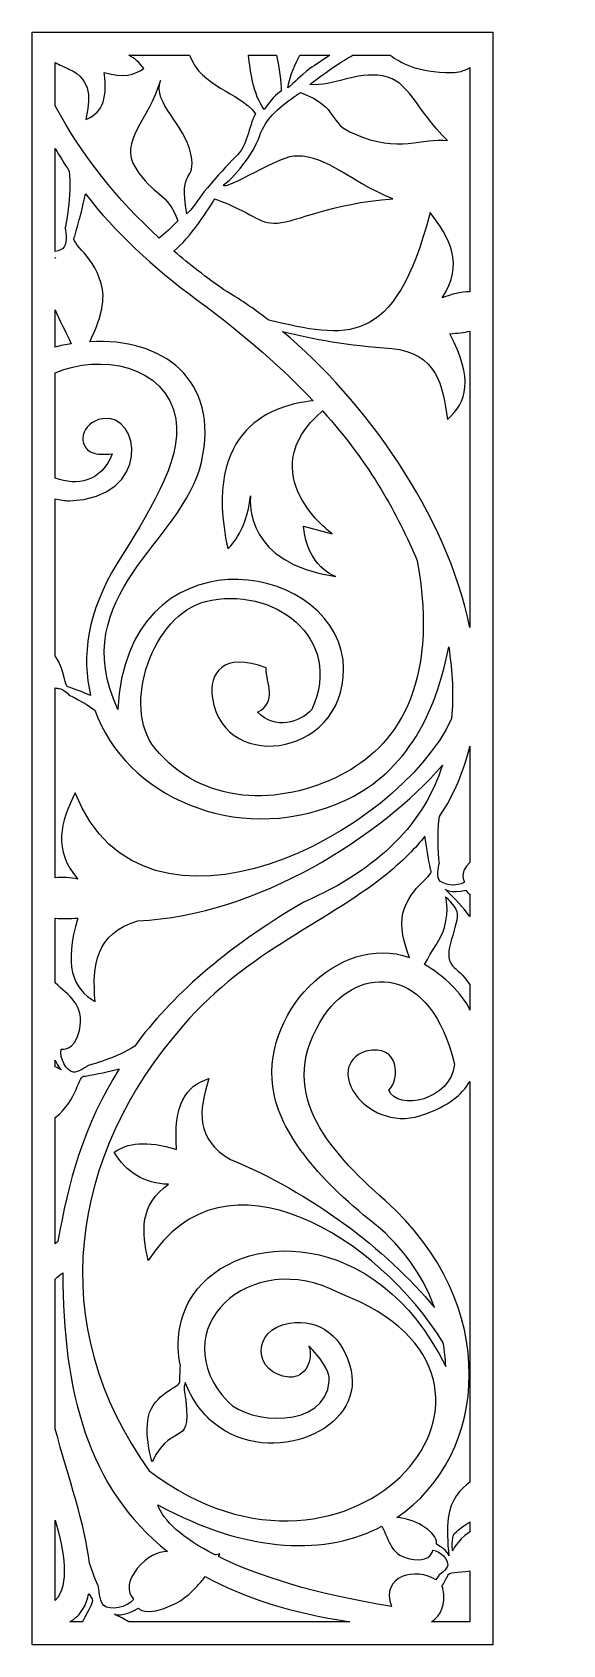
# Model space of a CAD drawing. Header units: centimetres. Extents: x 15.5 to 21.4, y -9 to 9.
import ezdxf

# ---------------------------------------------------------------- set-up
doc = ezdxf.new("R2010")
doc.units = ezdxf.units.CM
doc.header["$MEASUREMENT"] = 0
doc.layers.add('layer 1', color=7, linetype='Continuous')

msp = doc.modelspace()

# ---------------------------------------------------------------- linework, layer by layer
at = {"layer": 'layer 1', "color": 250}
for points, knots in [([(20.61318, 9.00077), (20.61318, 9.00077), (15.47004, 9.00077), (15.47004, 9.00077), (15.47004, 9.00077), (15.47004, 9.00077), (15.47004, -9.00021), (15.47004, -9.00021), (15.47004, -9.00021), (15.47004, -9.00021), (20.61318, -9.00021), (20.61318, -9.00021), (20.61318, -9.00021), (20.61318, -9.00021), (20.61318, 9.00077), (20.61318, 9.00077)], [0, 0, 0, 0, 0.2, 0.2, 0.2, 0.2, 0.4, 0.4, 0.4, 0.4, 0.6, 0.6, 0.6, 0.6, 1, 1, 1, 1]), ([(17.22581, 8.74362), (17.22581, 8.74362), (16.54824, 8.74362), (16.54824, 8.74362), (16.54824, 8.74362), (16.61311, 8.71012), (16.66919, 8.66019), (16.7148, 8.59589), (16.7148, 8.59589), (16.60983, 8.52378), (16.4909, 8.48816), (16.27227, 8.5533), (16.27227, 8.5533), (16.32027, 8.21684), (16.22714, 8.09086), (16.06652, 8.02646), (16.06652, 8.02646), (16.11555, 8.24523), (16.14626, 8.46665), (15.87915, 8.59039), (15.87915, 8.59039), (15.82641, 8.61411), (15.77581, 8.63777), (15.72719, 8.66139), (15.72719, 8.66139), (15.72719, 8.66139), (15.72719, 8.17953), (15.72719, 8.17953), (15.72719, 8.17953), (16.02872, 7.61801), (16.4142, 7.13616), (16.88789, 6.70284), (16.88789, 6.70284), (16.95487, 6.75768), (17.0241, 6.82384), (17.09369, 6.89565), (17.09369, 6.89565), (16.98574, 7.215), (16.81614, 7.17342), (16.62468, 7.48341), (16.62468, 7.48341), (16.43293, 7.79416), (16.76626, 8.00404), (16.90088, 8.46356), (16.90088, 8.46356), (16.80974, 8.20555), (17.17623, 7.97821), (17.24124, 7.64067), (17.24124, 7.64067), (17.30598, 7.30351), (17.0958, 7.5196), (17.19731, 6.97429), (17.19731, 6.97429), (17.30991, 7.09051), (17.32031, 7.14324), (17.42637, 7.26573), (17.42637, 7.26573), (17.53909, 7.3958), (17.64557, 7.51871), (17.73245, 7.60192), (17.73245, 7.60192), (17.89009, 7.7523), (17.87631, 7.93502), (17.96257, 8.09165), (17.96257, 8.09165), (17.7658, 8.34609), (17.36192, 8.3844), (17.22581, 8.74362)], [0, 0, 0, 0, 0.05555556, 0.05555556, 0.05555556, 0.05555556, 0.11111111, 0.11111111, 0.11111111, 0.11111111, 0.16666667, 0.16666667, 0.16666667, 0.16666667, 0.22222222, 0.22222222, 0.22222222, 0.22222222, 0.27777778, 0.27777778, 0.27777778, 0.27777778, 0.33333333, 0.33333333, 0.33333333, 0.33333333, 0.38888889, 0.38888889, 0.38888889, 0.38888889, 0.44444444, 0.44444444, 0.44444444, 0.44444444, 0.5, 0.5, 0.5, 0.5, 0.55555556, 0.55555556, 0.55555556, 0.55555556, 0.61111111, 0.61111111, 0.61111111, 0.61111111, 0.66666667, 0.66666667, 0.66666667, 0.66666667, 0.72222222, 0.72222222, 0.72222222, 0.72222222, 0.77777778, 0.77777778, 0.77777778, 0.77777778, 0.83333333, 0.83333333, 0.83333333, 0.83333333, 0.88888889, 0.88888889, 0.88888889, 0.88888889, 1, 1, 1, 1]), ([(19.4645, 8.74362), (19.4645, 8.74362), (19.04655, 8.74362), (19.04655, 8.74362), (19.04655, 8.74362), (18.93334, 8.68237), (18.78207, 8.57978), (18.56827, 8.41878), (18.56827, 8.41878), (18.83308, 8.38925), (19.08033, 8.56754), (19.38329, 8.51257), (19.38329, 8.51257), (19.68661, 8.45759), (19.74355, 8.15016), (20.10656, 7.7907), (20.10656, 7.7907), (19.83124, 7.83085), (19.55842, 7.64072), (19.0684, 7.86724), (19.0684, 7.86724), (18.75174, 7.98557), (18.9197, 8.15355), (18.46564, 8.32886), (18.46564, 8.32886), (18.28232, 8.20633), (18.10018, 8.07532), (18.01926, 7.87377), (18.01926, 7.87377), (17.96498, 7.68887), (17.7625, 7.41283), (17.60612, 7.29565), (17.60612, 7.29565), (17.60136, 7.21454), (18.26524, 7.64344), (18.42406, 7.61874), (18.42406, 7.61874), (18.77521, 7.62025), (19.00539, 7.33732), (19.49624, 7.14028), (19.49624, 7.14028), (18.78879, 7.09089), (18.43537, 6.88607), (18.20667, 6.87067), (18.20667, 6.87067), (17.98615, 6.85588), (17.94172, 6.98583), (17.50697, 7.14128), (17.50697, 7.14128), (17.45388, 7.04453), (17.22602, 6.69805), (17.05205, 6.55757), (17.05205, 6.55757), (17.22701, 6.40774), (17.41309, 6.26356), (17.61053, 6.12364), (17.61053, 6.12364), (17.77313, 6.03114), (17.94096, 5.91753), (18.10987, 5.78609), (18.10987, 5.78609), (18.97476, 5.5871), (19.51132, 5.45423), (19.9125, 6.98732), (19.9125, 6.98732), (20.13417, 6.70662), (20.2929, 6.41318), (20.04734, 6.03442), (20.04734, 6.03442), (20.15114, 6.07908), (20.25473, 6.10149), (20.35602, 6.10292), (20.35602, 6.10292), (20.35602, 6.10292), (20.35602, 8.60554), (20.35602, 8.60554), (20.35602, 8.60554), (20.28879, 8.57002), (20.22426, 8.54822), (20.16038, 8.55118), (20.16038, 8.55118), (19.7448, 8.55245), (19.58235, 8.66454), (19.4645, 8.74362)], [0, 0, 0, 0, 0.04545455, 0.04545455, 0.04545455, 0.04545455, 0.09090909, 0.09090909, 0.09090909, 0.09090909, 0.13636364, 0.13636364, 0.13636364, 0.13636364, 0.18181818, 0.18181818, 0.18181818, 0.18181818, 0.22727273, 0.22727273, 0.22727273, 0.22727273, 0.27272727, 0.27272727, 0.27272727, 0.27272727, 0.31818182, 0.31818182, 0.31818182, 0.31818182, 0.36363636, 0.36363636, 0.36363636, 0.36363636, 0.40909091, 0.40909091, 0.40909091, 0.40909091, 0.45454545, 0.45454545, 0.45454545, 0.45454545, 0.5, 0.5, 0.5, 0.5, 0.54545455, 0.54545455, 0.54545455, 0.54545455, 0.59090909, 0.59090909, 0.59090909, 0.59090909, 0.63636364, 0.63636364, 0.63636364, 0.63636364, 0.68181818, 0.68181818, 0.68181818, 0.68181818, 0.72727273, 0.72727273, 0.72727273, 0.72727273, 0.77272727, 0.77272727, 0.77272727, 0.77272727, 0.81818182, 0.81818182, 0.81818182, 0.81818182, 0.86363636, 0.86363636, 0.86363636, 0.86363636, 0.90909091, 0.90909091, 0.90909091, 0.90909091, 1, 1, 1, 1]), ([(18.19725, 8.74362), (18.19725, 8.74362), (17.88466, 8.74362), (17.88466, 8.74362), (17.88466, 8.74362), (17.9045, 8.55413), (17.93671, 8.30675), (18.05825, 8.13971), (18.05825, 8.13971), (18.13801, 8.25008), (18.1975, 8.31678), (18.24826, 8.34163), (18.24826, 8.34163), (18.2489, 8.45186), (18.22556, 8.59452), (18.19725, 8.74362)], [0, 0, 0, 0, 0.2, 0.2, 0.2, 0.2, 0.4, 0.4, 0.4, 0.4, 0.6, 0.6, 0.6, 0.6, 1, 1, 1, 1]), ([(18.79188, 8.74362), (18.79188, 8.74362), (18.45783, 8.74362), (18.45783, 8.74362), (18.45783, 8.74362), (18.40353, 8.6507), (18.35558, 8.53403), (18.32306, 8.38141), (18.32306, 8.38141), (18.40424, 8.44096), (18.46393, 8.5129), (18.56472, 8.59228), (18.56472, 8.59228), (18.63177, 8.63674), (18.71062, 8.69019), (18.79188, 8.74362)], [0, 0, 0, 0, 0.2, 0.2, 0.2, 0.2, 0.4, 0.4, 0.4, 0.4, 0.6, 0.6, 0.6, 0.6, 1, 1, 1, 1]), ([(15.72719, 7.70424), (15.72719, 7.70424), (15.72719, 6.55388), (15.72719, 6.55388), (15.72719, 6.55388), (15.77111, 6.56257), (15.80807, 6.5802), (15.82729, 6.60508), (15.82729, 6.60508), (15.86678, 6.65623), (15.83811, 6.81661), (15.83811, 6.81661), (15.83811, 6.81661), (15.83811, 6.81661), (15.91278, 7.18652), (15.88302, 7.45065), (15.88302, 7.45065), (15.82813, 7.53336), (15.7762, 7.61785), (15.72719, 7.70424)], [0, 0, 0, 0, 0.16666667, 0.16666667, 0.16666667, 0.16666667, 0.33333333, 0.33333333, 0.33333333, 0.33333333, 0.5, 0.5, 0.5, 0.5, 0.66666667, 0.66666667, 0.66666667, 0.66666667, 1, 1, 1, 1]), ([(16.1121, 5.54637), (16.92048, 5.59472), (17.57128, 5.12688), (17.35845, 4.20014), (17.35845, 4.20014), (17.15139, 3.29855), (15.83403, 2.72774), (16.42615, 1.44033), (16.42615, 1.44033), (16.52084, 3.42357), (18.77981, 3.1379), (18.94085, 1.99332), (18.94085, 1.99332), (19.03872, 0.92009), (17.61332, 0.69893), (17.48051, 1.56626), (17.48051, 1.56626), (17.43721, 1.84905), (17.60378, 2.08794), (18.08103, 1.90599), (18.08103, 1.90599), (18.08103, 1.73153), (18.20795, 1.52752), (17.98649, 1.41106), (17.98649, 1.41106), (18.17716, 1.20742), (18.46397, 1.29476), (18.59089, 1.44033), (18.59089, 1.44033), (18.95973, 2.24874), (18.14979, 2.83039), (17.4059, 2.64609), (17.4059, 2.64609), (16.8197, 2.50083), (16.45784, 1.47967), (16.84001, 1.00925), (16.84001, 1.00925), (17.36511, 0.36285), (18.23562, 0.35936), (18.91817, 0.71038), (18.91817, 0.71038), (19.5162, 1.01796), (20.0206, 1.68044), (19.76882, 3.09939), (19.76882, 3.09939), (19.54322, 3.62326), (19.26065, 4.16448), (18.7096, 4.77493), (18.7096, 4.77493), (17.8943, 4.07211), (18.82002, 3.40088), (18.82002, 3.40088), (18.82002, 3.40088), (18.82002, 3.40088), (18.49946, 3.48614), (18.49946, 3.48614), (18.49946, 3.48614), (18.53348, 3.03157), (18.85765, 2.9242), (18.85765, 2.9242), (18.85765, 2.9242), (17.85165, 3.07579), (17.89733, 3.73998), (17.90736, 3.82444), (17.90736, 3.82444), (17.85992, 3.40533), (17.65355, 3.23422), (17.65355, 3.23422), (17.65355, 3.23422), (17.35788, 4.59375), (18.17575, 4.84496), (18.60789, 4.88515), (18.60789, 4.88515), (18.27758, 5.23527), (17.85734, 5.60855), (17.30871, 6.01439), (17.30871, 6.01439), (16.81223, 6.38176), (16.3953, 6.76671), (16.06375, 7.19803), (16.06375, 7.19803), (16.03542, 7.05709), (15.9916, 6.88284), (15.94443, 6.7258), (15.94443, 6.7258), (15.87853, 6.64048), (16.18584, 6.50635), (16.2533, 6.12952), (16.2533, 6.12952), (16.28525, 5.9507), (16.19781, 5.71925), (16.1121, 5.54637)], [0, 0, 0, 0, 0.04166667, 0.04166667, 0.04166667, 0.04166667, 0.08333333, 0.08333333, 0.08333333, 0.08333333, 0.125, 0.125, 0.125, 0.125, 0.16666667, 0.16666667, 0.16666667, 0.16666667, 0.20833333, 0.20833333, 0.20833333, 0.20833333, 0.25, 0.25, 0.25, 0.25, 0.29166667, 0.29166667, 0.29166667, 0.29166667, 0.33333333, 0.33333333, 0.33333333, 0.33333333, 0.375, 0.375, 0.375, 0.375, 0.41666667, 0.41666667, 0.41666667, 0.41666667, 0.45833333, 0.45833333, 0.45833333, 0.45833333, 0.5, 0.5, 0.5, 0.5, 0.54166667, 0.54166667, 0.54166667, 0.54166667, 0.58333333, 0.58333333, 0.58333333, 0.58333333, 0.625, 0.625, 0.625, 0.625, 0.66666667, 0.66666667, 0.66666667, 0.66666667, 0.70833333, 0.70833333, 0.70833333, 0.70833333, 0.75, 0.75, 0.75, 0.75, 0.79166667, 0.79166667, 0.79166667, 0.79166667, 0.83333333, 0.83333333, 0.83333333, 0.83333333, 0.875, 0.875, 0.875, 0.875, 0.91666667, 0.91666667, 0.91666667, 0.91666667, 1, 1, 1, 1]), ([(15.72719, 6.48134), (15.72719, 6.48134), (15.72719, 6.47941), (15.72719, 6.47941), (15.72719, 6.47941), (15.72719, 6.47941), (15.73508, 6.48567), (15.73508, 6.48567), (15.73508, 6.48567), (15.73508, 6.48567), (15.73255, 6.48389), (15.72719, 6.48134)], [0, 0, 0, 0, 0.25, 0.25, 0.25, 0.25, 0.5, 0.5, 0.5, 0.5, 1, 1, 1, 1]), ([(15.72719, 5.90112), (15.72719, 5.90112), (15.72719, 5.48653), (15.72719, 5.48653), (15.72719, 5.48653), (15.78614, 5.50125), (15.84484, 5.51333), (15.90307, 5.52291), (15.90307, 5.52291), (15.84456, 5.66292), (15.76852, 5.78935), (15.72719, 5.90112)], [0, 0, 0, 0, 0.25, 0.25, 0.25, 0.25, 0.5, 0.5, 0.5, 0.5, 1, 1, 1, 1]), ([(20.35602, 2.3553), (20.35602, 2.3553), (20.35602, 5.66392), (20.35602, 5.66392), (20.35602, 5.66392), (20.29029, 5.64978), (20.21593, 5.64007), (20.13109, 5.63538), (20.13109, 5.63538), (20.40017, 5.12659), (20.32383, 4.87252), (20.10468, 4.67794), (20.10468, 4.67794), (20.05759, 5.05469), (19.97984, 5.42516), (19.48327, 5.46951), (19.48327, 5.46951), (18.99989, 5.50721), (18.59978, 5.57244), (18.26402, 5.66136), (18.26402, 5.66136), (19.18237, 4.89119), (20.09686, 3.62292), (20.35602, 2.3553)], [0, 0, 0, 0, 0.14285714, 0.14285714, 0.14285714, 0.14285714, 0.28571429, 0.28571429, 0.28571429, 0.28571429, 0.42857143, 0.42857143, 0.42857143, 0.42857143, 0.57142857, 0.57142857, 0.57142857, 0.57142857, 0.71428571, 0.71428571, 0.71428571, 0.71428571, 1, 1, 1, 1]), ([(15.72719, 5.19792), (15.72719, 5.19792), (15.72719, 4.02383), (15.72719, 4.02383), (15.72719, 4.02383), (15.96682, 3.93368), (16.24323, 3.97937), (16.36292, 4.29301), (16.36292, 4.29301), (16.26436, 4.28483), (16.19286, 4.28877), (16.14464, 4.30597), (16.14464, 4.30597), (15.96875, 4.36867), (16.00446, 4.64548), (16.25533, 4.68649), (16.25533, 4.68649), (16.68308, 4.75647), (16.81469, 3.80781), (15.88544, 3.76876), (15.88544, 3.76876), (15.83054, 3.77236), (15.77775, 3.78033), (15.72719, 3.79214), (15.72719, 3.79214), (15.72719, 3.79214), (15.72719, 2.03772), (15.72719, 2.03772), (15.72719, 2.03772), (15.84978, 1.86656), (15.81635, 1.6884), (15.88151, 1.69011), (15.88151, 1.69011), (15.96161, 1.6618), (16.04649, 1.62832), (16.12131, 1.59591), (16.12131, 1.59591), (16.01709, 2.03017), (16.0879, 2.53567), (16.41356, 3.06496), (16.41356, 3.06496), (16.7404, 3.59597), (17.15374, 4.21455), (17.07247, 4.68119), (17.07247, 4.68119), (16.966, 5.29193), (16.21907, 5.41478), (15.72719, 5.19792)], [0, 0, 0, 0, 0.07692308, 0.07692308, 0.07692308, 0.07692308, 0.15384615, 0.15384615, 0.15384615, 0.15384615, 0.23076923, 0.23076923, 0.23076923, 0.23076923, 0.30769231, 0.30769231, 0.30769231, 0.30769231, 0.38461538, 0.38461538, 0.38461538, 0.38461538, 0.46153846, 0.46153846, 0.46153846, 0.46153846, 0.53846154, 0.53846154, 0.53846154, 0.53846154, 0.61538462, 0.61538462, 0.61538462, 0.61538462, 0.69230769, 0.69230769, 0.69230769, 0.69230769, 0.76923077, 0.76923077, 0.76923077, 0.76923077, 0.84615385, 0.84615385, 0.84615385, 0.84615385, 1, 1, 1, 1]), ([(15.72719, 1.68211), (15.72719, 1.68211), (15.72719, -0.43844), (15.72719, -0.43844), (15.72719, -0.43844), (15.80791, -0.42985), (15.89248, -0.43404), (15.98006, -0.45186), (15.98006, -0.45186), (15.69377, -0.13169), (15.78938, 0.18855), (15.94866, 0.50864), (15.94866, 0.50864), (16.72185, -1.4181), (19.55588, 0.04285), (20.15188, 1.33967), (20.15188, 1.33967), (20.17399, 1.59208), (20.1616, 1.85888), (20.11886, 2.13881), (20.11886, 2.13881), (19.94797, 1.23934), (19.53243, 0.65504), (18.87277, 0.38612), (18.87277, 0.38612), (17.73965, -0.07566), (16.51008, 0.4717), (16.16878, 1.43468), (16.16878, 1.43468), (16.04126, 1.52609), (15.88856, 1.59661), (15.88856, 1.59661), (15.88856, 1.59661), (15.88856, 1.59661), (15.8131, 1.67563), (15.76976, 1.67451), (15.76976, 1.67451), (15.75501, 1.67706), (15.74096, 1.6796), (15.72719, 1.68211)], [0, 0, 0, 0, 0.09090909, 0.09090909, 0.09090909, 0.09090909, 0.18181818, 0.18181818, 0.18181818, 0.18181818, 0.27272727, 0.27272727, 0.27272727, 0.27272727, 0.36363636, 0.36363636, 0.36363636, 0.36363636, 0.45454545, 0.45454545, 0.45454545, 0.45454545, 0.54545455, 0.54545455, 0.54545455, 0.54545455, 0.63636364, 0.63636364, 0.63636364, 0.63636364, 0.72727273, 0.72727273, 0.72727273, 0.72727273, 0.81818182, 0.81818182, 0.81818182, 0.81818182, 1, 1, 1, 1]), ([(20.35602, -0.26621), (20.35602, -0.26621), (20.35602, 1.03136), (20.35602, 1.03136), (20.35602, 1.03136), (20.29116, 0.75874), (20.18113, 0.49512), (20.01794, 0.24642), (20.01794, 0.24642), (19.98062, 0.024), (20.01486, -0.27467), (20.01486, -0.27467), (20.01486, -0.27467), (20.01486, -0.27467), (19.97854, -0.41011), (20.00868, -0.45688), (20.00868, -0.45688), (20.04889, -0.51925), (20.20758, -0.54482), (20.2963, -0.48598), (20.2963, -0.48598), (20.2963, -0.48598), (20.22796, -0.38381), (20.35602, -0.26621)], [0, 0, 0, 0, 0.14285714, 0.14285714, 0.14285714, 0.14285714, 0.28571429, 0.28571429, 0.28571429, 0.28571429, 0.42857143, 0.42857143, 0.42857143, 0.42857143, 0.57142857, 0.57142857, 0.57142857, 0.57142857, 0.71428571, 0.71428571, 0.71428571, 0.71428571, 1, 1, 1, 1]), ([(15.72719, -0.88972), (15.72719, -0.88972), (15.72719, -1.61235), (15.72719, -1.61235), (15.72719, -1.61235), (15.87059, -1.75128), (16.06027, -1.84353), (15.996, -2.14456), (15.996, -2.14456), (15.945, -2.3835), (15.79313, -2.35045), (15.79313, -2.35045), (15.79313, -2.35045), (15.77091, -2.45455), (15.85287, -2.59283), (15.92566, -2.60737), (15.92566, -2.60737), (15.9802, -2.61826), (16.0929, -2.53483), (16.0929, -2.53483), (16.0929, -2.53483), (16.0929, -2.53483), (16.42314, -2.44655), (16.61365, -2.31729), (16.61365, -2.31729), (17.01709, -1.76942), (17.60837, -1.23326), (18.49529, -0.71372), (18.49529, -0.71372), (19.35719, -0.33761), (19.84539, 0.1819), (20.04897, 0.81758), (20.04897, 0.81758), (19.37366, 0.03634), (17.99131, -0.86073), (16.64919, -0.91752), (16.64919, -0.91752), (16.17179, -1.06308), (16.13934, -1.41244), (16.17179, -1.81986), (16.17179, -1.81986), (15.91683, -1.67437), (15.82122, -1.41244), (15.98006, -0.88847), (15.98006, -0.88847), (15.88651, -0.89558), (15.80257, -0.8957), (15.72719, -0.88972)], [0, 0, 0, 0, 0.07692308, 0.07692308, 0.07692308, 0.07692308, 0.15384615, 0.15384615, 0.15384615, 0.15384615, 0.23076923, 0.23076923, 0.23076923, 0.23076923, 0.30769231, 0.30769231, 0.30769231, 0.30769231, 0.38461538, 0.38461538, 0.38461538, 0.38461538, 0.46153846, 0.46153846, 0.46153846, 0.46153846, 0.53846154, 0.53846154, 0.53846154, 0.53846154, 0.61538462, 0.61538462, 0.61538462, 0.61538462, 0.69230769, 0.69230769, 0.69230769, 0.69230769, 0.76923077, 0.76923077, 0.76923077, 0.76923077, 0.84615385, 0.84615385, 0.84615385, 0.84615385, 1, 1, 1, 1]), ([(19.96049, -5.23672), (19.4163, -4.57574), (18.56487, -3.94389), (17.68234, -3.58214), (17.68234, -3.58214), (17.28652, -3.35439), (17.32928, -3.03622), (17.4418, -2.67959), (17.4418, -2.67959), (17.18461, -2.75699), (17.04561, -2.97094), (17.07973, -3.47073), (17.07973, -3.47073), (16.74517, -3.36649), (16.5289, -3.3985), (16.38528, -3.50234), (16.38528, -3.50234), (16.51396, -3.72321), (16.72293, -3.85323), (16.99014, -3.86005), (16.99014, -3.86005), (16.66918, -4.08679), (16.68873, -4.39195), (16.76507, -4.71007), (16.76507, -4.71007), (17.62216, -3.36522), (19.34199, -4.46664), (20.0588, -5.62886), (20.0588, -5.62886), (20.07282, -5.7175), (20.08198, -5.80627), (20.08747, -5.89505), (20.08747, -5.89505), (19.30718, -4.31295), (17.76496, -4.36291), (17.26489, -5.09513), (17.26489, -5.09513), (17.10668, -5.32677), (17.06874, -5.61666), (17.12433, -5.88695), (17.12433, -5.88695), (17.12083, -5.9419), (17.11837, -5.99848), (17.1173, -6.05257), (17.1173, -6.05257), (17.14183, -6.1206), (16.91808, -6.14305), (16.79754, -6.36973), (16.79754, -6.36973), (16.69313, -6.56627), (16.807, -6.95685), (16.807, -6.95685), (16.807, -6.95685), (17.05959, -6.45659), (17.27409, -6.86716), (17.16726, -6.15373), (17.16726, -6.15373), (17.16021, -6.13417), (17.16837, -6.1018), (17.17874, -6.0734), (17.17874, -6.0734), (17.24726, -6.25277), (17.35829, -6.41365), (17.50287, -6.52955), (17.50287, -6.52955), (18.13804, -7.0388), (19.17535, -6.59627), (19.02864, -5.9388), (19.02864, -5.9388), (18.94448, -5.56139), (18.68497, -5.35829), (18.34123, -5.41122), (18.34123, -5.41122), (17.90363, -5.47861), (17.94154, -5.98474), (18.33872, -6.01135), (18.33872, -6.01135), (18.53258, -6.0244), (18.60575, -5.81188), (18.55897, -5.66207), (18.55897, -5.66207), (18.67026, -5.79308), (18.79627, -5.92326), (18.78558, -6.05882), (18.78558, -6.05882), (18.74297, -6.59589), (17.88725, -6.53388), (17.65563, -6.2899), (17.65563, -6.2899), (16.90772, -5.50203), (17.88725, -4.53283), (18.90954, -5.08005), (18.90954, -5.08005), (21.39232, -6.02364), (19.05934, -8.79126), (16.77664, -7.0595), (16.77664, -7.0595), (15.59818, -5.4294), (15.88544, -3.53722), (17.15799, -2.08188), (17.15799, -2.08188), (17.87641, -1.24882), (18.80871, -0.9188), (19.47284, -0.36019), (19.47284, -0.36019), (19.61847, -0.23771), (19.74485, -0.10885), (19.8545, 0.02505), (19.8545, 0.02505), (19.86902, -0.08921), (19.89143, -0.22265), (19.91705, -0.34477), (19.91705, -0.34477), (19.96732, -0.42277), (19.69398, -0.51534), (19.60859, -0.83357), (19.60859, -0.83357), (19.56961, -0.97908), (19.6221, -1.1746), (19.68044, -1.32689), (19.68044, -1.32689), (18.89507, -1.04715), (17.98759, -1.96407), (18.16981, -2.85246), (18.16981, -2.85246), (18.26428, -3.31319), (18.66852, -3.82023), (19.3551, -4.35237), (19.3551, -4.35237), (19.66859, -4.63923), (19.85382, -4.93593), (19.96049, -5.23672)], [0, 0, 0, 0, 0.02941176, 0.02941176, 0.02941176, 0.02941176, 0.05882353, 0.05882353, 0.05882353, 0.05882353, 0.08823529, 0.08823529, 0.08823529, 0.08823529, 0.11764706, 0.11764706, 0.11764706, 0.11764706, 0.14705882, 0.14705882, 0.14705882, 0.14705882, 0.17647059, 0.17647059, 0.17647059, 0.17647059, 0.20588235, 0.20588235, 0.20588235, 0.20588235, 0.23529412, 0.23529412, 0.23529412, 0.23529412, 0.26470588, 0.26470588, 0.26470588, 0.26470588, 0.29411765, 0.29411765, 0.29411765, 0.29411765, 0.32352941, 0.32352941, 0.32352941, 0.32352941, 0.35294118, 0.35294118, 0.35294118, 0.35294118, 0.38235294, 0.38235294, 0.38235294, 0.38235294, 0.41176471, 0.41176471, 0.41176471, 0.41176471, 0.44117647, 0.44117647, 0.44117647, 0.44117647, 0.47058824, 0.47058824, 0.47058824, 0.47058824, 0.5, 0.5, 0.5, 0.5, 0.52941176, 0.52941176, 0.52941176, 0.52941176, 0.55882353, 0.55882353, 0.55882353, 0.55882353, 0.58823529, 0.58823529, 0.58823529, 0.58823529, 0.61764706, 0.61764706, 0.61764706, 0.61764706, 0.64705882, 0.64705882, 0.64705882, 0.64705882, 0.67647059, 0.67647059, 0.67647059, 0.67647059, 0.70588235, 0.70588235, 0.70588235, 0.70588235, 0.73529412, 0.73529412, 0.73529412, 0.73529412, 0.76470588, 0.76470588, 0.76470588, 0.76470588, 0.79411765, 0.79411765, 0.79411765, 0.79411765, 0.82352941, 0.82352941, 0.82352941, 0.82352941, 0.85294118, 0.85294118, 0.85294118, 0.85294118, 0.88235294, 0.88235294, 0.88235294, 0.88235294, 0.91176471, 0.91176471, 0.91176471, 0.91176471, 0.94117647, 0.94117647, 0.94117647, 0.94117647, 1, 1, 1, 1]), ([(20.35602, -1.91619), (20.35602, -1.91619), (20.35602, -1.63192), (20.35602, -1.63192), (20.35602, -1.63192), (20.22479, -1.44536), (20.20002, -1.4824), (20.14203, -1.39246), (20.14203, -1.39246), (20.0478, -1.24627), (20.27532, -0.90888), (20.19744, -0.78805), (20.19744, -0.78805), (20.13714, -0.69452), (20.08462, -0.65133), (20.08462, -0.65133), (20.08462, -0.65133), (20.08462, -0.65133), (20.12806, -0.78126), (20.0709, -0.9945), (20.0709, -0.9945), (20.03907, -1.11291), (19.9286, -1.24816), (19.85039, -1.40749), (19.85039, -1.40749), (20.03959, -1.51841), (20.2164, -1.6697), (20.3419, -1.87817), (20.3419, -1.87817), (20.34679, -1.89094), (20.35146, -1.90358), (20.35602, -1.91619)], [0, 0, 0, 0, 0.11111111, 0.11111111, 0.11111111, 0.11111111, 0.22222222, 0.22222222, 0.22222222, 0.22222222, 0.33333333, 0.33333333, 0.33333333, 0.33333333, 0.44444444, 0.44444444, 0.44444444, 0.44444444, 0.55555556, 0.55555556, 0.55555556, 0.55555556, 0.66666667, 0.66666667, 0.66666667, 0.66666667, 0.77777778, 0.77777778, 0.77777778, 0.77777778, 1, 1, 1, 1]), ([(20.35602, -0.86951), (20.35602, -0.86951), (20.35602, -0.62288), (20.35602, -0.62288), (20.35602, -0.62288), (20.31866, -0.60182), (20.3125, -0.5782), (20.3125, -0.5782), (20.3125, -0.5782), (20.13993, -0.61745), (20.07903, -0.56602), (20.07903, -0.56602), (20.07903, -0.56602), (20.18204, -0.66294), (20.28095, -0.7707), (20.35602, -0.86951)], [0, 0, 0, 0, 0.2, 0.2, 0.2, 0.2, 0.4, 0.4, 0.4, 0.4, 0.6, 0.6, 0.6, 0.6, 1, 1, 1, 1]), ([(20.35602, -7.18632), (20.35602, -7.18632), (20.35602, -2.71158), (20.35602, -2.71158), (20.35602, -2.71158), (20.26519, -2.86574), (20.10364, -2.98652), (19.86442, -3.07163), (19.86442, -3.07163), (19.22766, -3.33357), (18.68649, -2.54768), (19.19581, -2.37293), (19.19581, -2.37293), (19.57716, -2.2856), (19.57716, -2.69317), (19.45017, -2.8097), (19.45017, -2.8097), (19.54523, -3.04237), (20.1507, -2.926), (20.18202, -2.51857), (20.18202, -2.51857), (19.92584, -1.40386), (19.11726, -1.40234), (18.72978, -1.97747), (18.72978, -1.97747), (18.17027, -2.80788), (18.75578, -3.46049), (19.41083, -4.0426), (19.41083, -4.0426), (20.70899, -5.19627), (20.5704, -6.88502), (19.54078, -7.57875), (19.54078, -7.57875), (19.63486, -7.59054), (19.73896, -7.61611), (19.82077, -7.66911), (19.82077, -7.66911), (20.01913, -7.79775), (19.98152, -7.87756), (19.98152, -7.87756), (19.98152, -7.87756), (20.11059, -7.94327), (20.12193, -8.00751), (20.12193, -8.00751), (20.12193, -8.00751), (20.10378, -7.8585), (20.09951, -7.7016), (20.11362, -7.5866), (20.11362, -7.5866), (20.13945, -7.37591), (20.25541, -7.25386), (20.35602, -7.18632)], [0, 0, 0, 0, 0.07142857, 0.07142857, 0.07142857, 0.07142857, 0.14285714, 0.14285714, 0.14285714, 0.14285714, 0.21428571, 0.21428571, 0.21428571, 0.21428571, 0.28571429, 0.28571429, 0.28571429, 0.28571429, 0.35714286, 0.35714286, 0.35714286, 0.35714286, 0.42857143, 0.42857143, 0.42857143, 0.42857143, 0.5, 0.5, 0.5, 0.5, 0.57142857, 0.57142857, 0.57142857, 0.57142857, 0.64285714, 0.64285714, 0.64285714, 0.64285714, 0.71428571, 0.71428571, 0.71428571, 0.71428571, 0.78571429, 0.78571429, 0.78571429, 0.78571429, 0.85714286, 0.85714286, 0.85714286, 0.85714286, 1, 1, 1, 1]), ([(15.72719, -2.47442), (15.72719, -2.47442), (15.72719, -2.54955), (15.72719, -2.54955), (15.72719, -2.54955), (15.75109, -2.56003), (15.77484, -2.57086), (15.79832, -2.58193), (15.79832, -2.58193), (15.79832, -2.58193), (15.75832, -2.56033), (15.72719, -2.47442)], [0, 0, 0, 0, 0.25, 0.25, 0.25, 0.25, 0.5, 0.5, 0.5, 0.5, 1, 1, 1, 1]), ([(15.72719, -3.11365), (15.72719, -3.11365), (15.72719, -4.52433), (15.72719, -4.52433), (15.72719, -4.52433), (15.7371, -4.51537), (15.74714, -4.50653), (15.75746, -4.49787), (15.75746, -4.49787), (15.8682, -3.84628), (16.0422, -3.20184), (16.4399, -2.57174), (16.4399, -2.57174), (16.32636, -2.60094), (16.19, -2.63001), (16.06354, -2.65152), (16.06354, -2.65152), (15.97317, -2.63347), (15.98639, -2.91766), (15.72719, -3.11365)], [0, 0, 0, 0, 0.16666667, 0.16666667, 0.16666667, 0.16666667, 0.33333333, 0.33333333, 0.33333333, 0.33333333, 0.5, 0.5, 0.5, 0.5, 0.66666667, 0.66666667, 0.66666667, 0.66666667, 1, 1, 1, 1]), ([(15.72719, -4.92012), (15.72719, -4.92012), (15.72719, -6.59015), (15.72719, -6.59015), (15.72719, -6.59015), (15.8724, -7.13074), (16.06433, -7.67246), (16.10775, -8.08784), (16.10775, -8.08784), (16.15789, -8.23795), (16.21015, -8.35419), (16.21015, -8.35419), (16.21015, -8.35419), (16.21015, -8.35419), (16.21787, -8.5204), (16.26878, -8.56241), (16.26878, -8.56241), (16.3367, -8.61845), (16.52532, -8.5902), (16.60443, -8.49173), (16.60443, -8.49173), (16.60443, -8.49173), (16.46019, -8.37682), (16.64176, -8.15078), (16.64176, -8.15078), (16.75445, -8.0105), (16.86673, -7.96496), (16.97978, -7.95811), (16.97978, -7.95811), (16.09285, -7.25454), (15.80904, -6.16848), (15.8128, -4.84715), (15.8128, -4.84715), (15.7789, -4.86969), (15.75088, -4.8939), (15.72719, -4.92012)], [0, 0, 0, 0, 0.1, 0.1, 0.1, 0.1, 0.2, 0.2, 0.2, 0.2, 0.3, 0.3, 0.3, 0.3, 0.4, 0.4, 0.4, 0.4, 0.5, 0.5, 0.5, 0.5, 0.6, 0.6, 0.6, 0.6, 0.7, 0.7, 0.7, 0.7, 0.8, 0.8, 0.8, 0.8, 1, 1, 1, 1]), ([(19.48202, -8.57306), (19.34619, -8.22449), (19.76929, -8.13164), (19.97386, -8.27605), (19.97386, -8.27605), (19.99639, -8.24457), (20.00969, -8.2243), (20.00969, -8.2243), (20.00969, -8.2243), (20.00969, -8.2243), (20.10346, -8.15817), (20.10901, -8.11298), (20.10901, -8.11298), (20.11639, -8.0527), (20.03, -7.9535), (19.94341, -7.94403), (19.94341, -7.94403), (19.94341, -7.94403), (19.9301, -8.07053), (19.73132, -8.0488), (19.73132, -8.0488), (19.46645, -8.01983), (19.45609, -7.8301), (19.374, -7.67803), (19.374, -7.67803), (18.76527, -7.99688), (17.902, -7.99885), (16.87117, -7.43781), (16.87117, -7.43781), (16.9296, -7.61125), (17.14209, -7.80923), (17.51138, -7.99802), (17.51138, -7.99802), (17.52923, -7.99501), (17.54713, -7.99098), (17.56509, -7.98562), (17.56509, -7.98562), (17.56509, -7.98562), (17.55933, -7.99703), (17.54836, -8.01663), (17.54836, -8.01663), (17.98433, -8.2327), (18.62727, -8.4352), (19.48202, -8.57306)], [0, 0, 0, 0, 0.08333333, 0.08333333, 0.08333333, 0.08333333, 0.16666667, 0.16666667, 0.16666667, 0.16666667, 0.25, 0.25, 0.25, 0.25, 0.33333333, 0.33333333, 0.33333333, 0.33333333, 0.41666667, 0.41666667, 0.41666667, 0.41666667, 0.5, 0.5, 0.5, 0.5, 0.58333333, 0.58333333, 0.58333333, 0.58333333, 0.66666667, 0.66666667, 0.66666667, 0.66666667, 0.75, 0.75, 0.75, 0.75, 0.83333333, 0.83333333, 0.83333333, 0.83333333, 1, 1, 1, 1]), ([(15.72719, -7.611), (15.72719, -7.611), (15.72719, -8.50807), (15.72719, -8.50807), (15.72719, -8.50807), (15.89038, -8.33058), (15.82782, -7.95882), (15.72719, -7.611)], [0, 0, 0, 0, 0.33333333, 0.33333333, 0.33333333, 0.33333333, 1, 1, 1, 1]), ([(20.35602, -7.73923), (20.35602, -7.73923), (20.35602, -7.62782), (20.35602, -7.62782), (20.35602, -7.62782), (20.26657, -7.68772), (20.17145, -7.74339), (20.16379, -7.80587), (20.16379, -7.80587), (20.15271, -7.89627), (20.16311, -7.95095), (20.16311, -7.95095), (20.16311, -7.95095), (20.16311, -7.95095), (20.20385, -7.84649), (20.3515, -7.74236), (20.3515, -7.74236), (20.35298, -7.74131), (20.35449, -7.74026), (20.35602, -7.73923)], [0, 0, 0, 0, 0.16666667, 0.16666667, 0.16666667, 0.16666667, 0.33333333, 0.33333333, 0.33333333, 0.33333333, 0.5, 0.5, 0.5, 0.5, 0.66666667, 0.66666667, 0.66666667, 0.66666667, 1, 1, 1, 1]), ([(16.5489, -8.74305), (16.5489, -8.74305), (19.01397, -8.74305), (19.01397, -8.74305), (19.01397, -8.74305), (18.35937, -8.64561), (17.82882, -8.47414), (17.40199, -8.2381), (17.40199, -8.2381), (17.30985, -8.35772), (17.18359, -8.48892), (17.03613, -8.55621), (17.03613, -8.55621), (16.72419, -8.69837), (16.65596, -8.59016), (16.65596, -8.59016), (16.65596, -8.59016), (16.47499, -8.69669), (16.38762, -8.66046), (16.38762, -8.66046), (16.38762, -8.66046), (16.44193, -8.68646), (16.49614, -8.71421), (16.5489, -8.74305)], [0, 0, 0, 0, 0.14285714, 0.14285714, 0.14285714, 0.14285714, 0.28571429, 0.28571429, 0.28571429, 0.28571429, 0.42857143, 0.42857143, 0.42857143, 0.42857143, 0.57142857, 0.57142857, 0.57142857, 0.57142857, 0.71428571, 0.71428571, 0.71428571, 0.71428571, 1, 1, 1, 1]), ([(19.92829, -8.74305), (19.92829, -8.74305), (20.35602, -8.74305), (20.35602, -8.74305), (20.35602, -8.74305), (20.35602, -8.74305), (20.35602, -8.17351), (20.35602, -8.17351), (20.35602, -8.17351), (20.21951, -8.20338), (20.11423, -8.17986), (20.1079, -8.23146), (20.1079, -8.23146), (20.08748, -8.26994), (20.06561, -8.30941), (20.04331, -8.34819), (20.04331, -8.34819), (20.04758, -8.35501), (20.05156, -8.36203), (20.0551, -8.36935), (20.0551, -8.36935), (20.08917, -8.55594), (20.0324, -8.67604), (19.92829, -8.74305)], [0, 0, 0, 0, 0.14285714, 0.14285714, 0.14285714, 0.14285714, 0.28571429, 0.28571429, 0.28571429, 0.28571429, 0.42857143, 0.42857143, 0.42857143, 0.42857143, 0.57142857, 0.57142857, 0.57142857, 0.57142857, 0.71428571, 0.71428571, 0.71428571, 0.71428571, 1, 1, 1, 1]), ([(15.89067, -8.74305), (15.89067, -8.74305), (16.03283, -8.74305), (16.03283, -8.74305), (16.03283, -8.74305), (16.09943, -8.59777), (16.17494, -8.51003), (16.1248, -8.46866), (16.1248, -8.46866), (16.11689, -8.4547), (16.109, -8.44057), (16.10111, -8.42632), (16.10111, -8.42632), (16.0887, -8.48967), (16.06848, -8.5468), (16.03911, -8.59687), (16.03911, -8.59687), (16.00251, -8.65928), (15.95117, -8.70762), (15.89067, -8.74305)], [0, 0, 0, 0, 0.16666667, 0.16666667, 0.16666667, 0.16666667, 0.33333333, 0.33333333, 0.33333333, 0.33333333, 0.5, 0.5, 0.5, 0.5, 0.66666667, 0.66666667, 0.66666667, 0.66666667, 1, 1, 1, 1])]:
    msp.add_open_spline(points, degree=3, knots=knots, dxfattribs=at)

doc.saveas('drawing.dxf')
